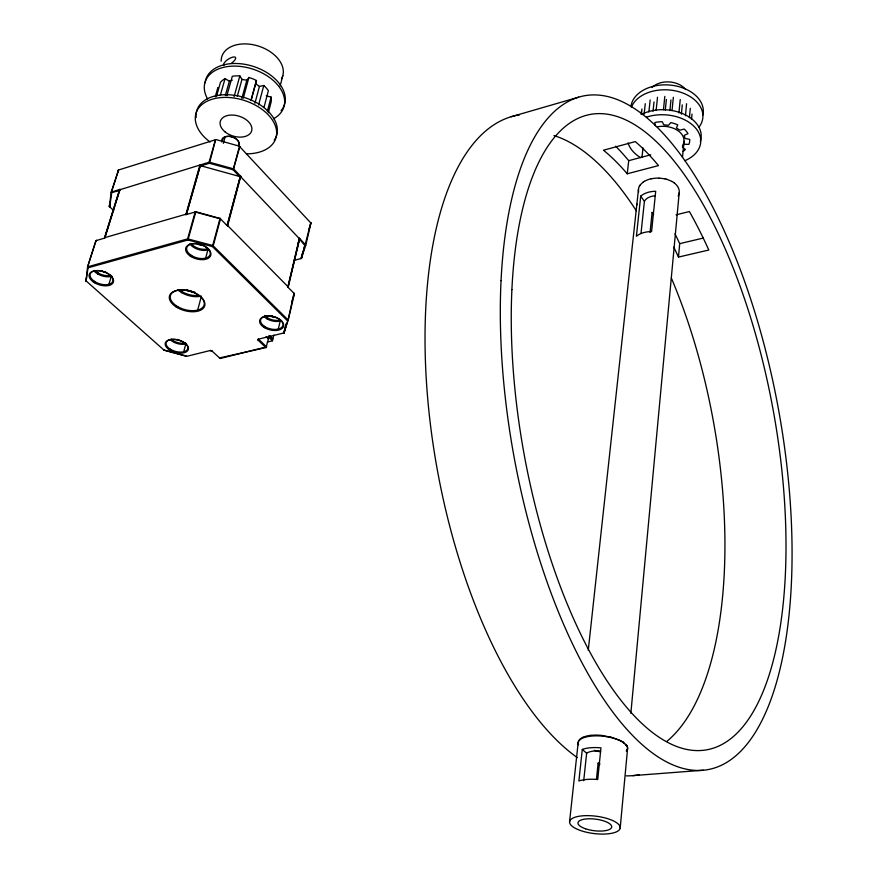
<?xml version="1.0" encoding="UTF-8"?>
<svg xmlns="http://www.w3.org/2000/svg" width="878" height="878" viewBox="0 0 878 878"><rect width="100%" height="100%" fill="white"/><g stroke="black" fill="none" stroke-linecap="round" stroke-linejoin="round"><path stroke-width="1.32" d="M120.045 189.352A1.328 1.163 -41.6 0 0 119.638 190.021L119.518 190.647L111.407 192.556L118.607 169.805L111.122 192.238L120.034 189.352L104.844 238.037L95.878 240.693L96.723 240.385L96.075 240.572L87.559 267L86.011 281.19L88.052 267.79L187.947 239.979L212.432 246.586L287.325 320.635L288.214 320.218L294.371 293.735L291.935 301.549M195.827 211.752L195.168 211.982L220.488 218.874L220.049 218.326M689.428 117.652L690.284 108.323M676.093 214.803L689.406 211.543A321.282 128.594 79.6 0 1 708.787 250.032L678.485 257.078L679.704 243.645A337.108 140.919 79.6 0 0 674.995 233.866M691.524 119.43L692.007 114.107M685.455 115.742L686.574 103.747M620.175 828.184A25.517 8.747 7.1 0 0 583.563 815.75A25.517 8.747 7.1 0 0 580.907 830.665A25.517 8.747 7.1 0 0 620.175 828.184L627.55 748.868M630.854 713.32L679.199 192.842M682.513 157.195L683.995 141.237M681.383 114.195L682.261 104.877M678.935 112.922L680.22 99.587M669.892 110.628L670.957 99.971M672.032 110.595L673.349 97.26M665.294 110.156L666.369 99.499M650.071 232.429L652.124 212.443A13.697 8.791 4.5 0 0 653.375 212.794M663.461 109.706L664.822 96.382M596.447 779.455L598.116 763.169A16.649 6.245 6.9 0 0 599.795 763.443M653.023 111.265L654.011 101.969M640.995 233.449L644.397 201.38L640.72 196.123A20.545 13.192 4.5 0 1 655.701 191.272L651.586 231.562A20.874 12.994 4.7 0 0 636.396 236.27L640.72 196.123M583.716 780.729L586.636 753.214L582.29 749.439L578.898 780.97A25.232 9.087 7 0 1 597.731 779.532L600.947 747.836A24.979 9.373 6.9 0 0 582.29 749.439M656.107 110.562L657.512 97.249M636.769 205.134L638.471 189.385M648.875 111.956L650.17 99.993M644.101 114.294L645.264 103.681M569.559 821.764L578.163 742.788M588.271 650.192L636.89 204.014M641.972 157.381L643.003 147.921M641.357 114.239L641.95 108.938M627.232 173.789A317.902 132.688 79.6 0 0 603.493 150.215L635.277 141.599A321.282 128.594 79.6 0 1 658.478 165.602L627.232 173.789L628.725 160.674A337.108 140.919 79.6 0 0 615.643 146.187M268.405 339.073C269.414 336.054 264.662 351.332 266.583 346.876L258.483 339.149L284.044 332.916L288.116 319.899L283.693 333.267L286.019 323.839M109.662 206.824L111.693 193.028L111.166 192.139L109.399 206.835L110.079 203.861M117.652 172.867L118.289 170.08L216.043 139.58L239.935 146.352L233.274 169.805L209.381 163.253L201.062 165.832A1.383 1.076 14.9 0 1 200.338 165.459L186.377 214.111L104.537 237.708L119.474 189.857L209.271 162.178L233.581 168.85L240.77 176.324L227.545 226.019L220.027 218.435L195.849 211.73M268.503 339.029L266.089 336.669M95.812 240.824L87.548 267.044L88.063 267.845L87.811 266.791L187.683 238.86L212.893 245.555L288.072 319.921L294.02 293.12L294.371 293.691L287.808 287.062L299.398 238.212L305.785 245.149L310.944 223.067L308.683 230.365M211.62 350.695L212.037 351.156A1.493 0.79 14.6 0 0 209.996 350.618L211.587 350.662L220.191 358.509L266.583 346.876M220.038 218.37L212.443 246.509L213.233 245.774L220.488 218.874M239.957 146.648L239.453 146.363L233.142 169.827L239.343 176.423A1.372 1.076 16.3 0 0 240.155 176.456L240.77 176.324M302.877 251.997L301.363 258.472L305.785 245.192L304.973 245.588L310.79 222.551L310.944 223.111L239.453 146.363M286.019 324.915L284.187 332.751L283.309 333.168M302.877 253.051L301.516 258.45L293.713 260.437M303.481 250.471L304.392 246.619M288.039 286.985L299.42 238.992A1.317 1.097 74.2 0 0 299.387 238.223M278.293 329.074L280.181 321.118M267.274 342.047L272.487 340.818L272.838 339.314L268.931 335.528M273.837 335.122L272.948 338.864L270.018 336.022M280.148 85.934L282.815 75.651M268.317 112.768L271.017 102.452A27.624 17.911 17.7 0 0 271.093 97.085L266.232 95.823M267.362 111.308L271.093 97.085M263.938 107.555L268.383 90.719A27.624 17.911 17.7 0 0 263.784 85.495L259.46 86.395L255.531 83.728L256.475 80.524A27.624 17.911 17.7 0 0 248.924 77.494L246.839 80.249L241.867 98.391M267.022 318.835L267.614 317.957M265.09 326.835L264.541 327.648M258.604 104.943L263.784 85.495M227.534 226.019A1.394 1.141 74.7 0 0 227.15 225.295L240.287 176.423M197.671 310.11L201.435 296.084M186.476 356.051L163.67 350.015L186.586 356.369L210.599 350.421M254.938 103.231L259.46 86.395M250.976 100.575L255.531 83.728M251.218 99.982L256.475 80.524M183.7 351.771L185.796 344M205.65 258.11L207.856 249.978M243.25 98.259L248.924 77.494M299.42 238.992L304.918 245.577L300.88 258.593M237.312 96.24L241.966 79.393L239.848 75.903A27.624 17.911 17.7 0 0 232.308 76.287L226.853 95.724M234.086 96.657L239.848 75.903M223.363 143.301L225.174 136.77M258.834 339.457L258.088 340.214L265.935 347.589L219.489 357.928L220.499 358.191M225.383 95.34L229.388 81.127L232.319 80.15M195.201 211.894L187.64 238.871L187.947 239.979L195.827 211.839L185.818 214.682L199.899 165.02M215.45 139.778L209.107 162.21L209.425 163.264L215.571 139.767M185.818 214.682A1.383 1.185 -44.5 0 1 186.52 214.254L200.349 165.448M220.268 95.515L225.031 78.702L229.388 81.127M215.264 96.778L217.832 87.756A27.624 17.911 17.7 0 0 217.612 90.028M216.438 96.525L220.477 82.323A27.624 17.911 17.7 0 1 225.031 78.702M170.903 349.609L170.376 350.399M191.755 255.75L191.152 256.639M181.625 292.659L182.218 291.77M177.751 306.663L177.158 307.552M108.894 284.351L111.319 276.405M298.092 243.316L299.244 239.595M104.701 237.861L119.638 190.021M86.56 277.788L85.726 280.631L86.307 281.212M110.31 202.203L109.124 206.198L113.723 210.643M97.941 274.09L98.534 273.19M95.472 282.068L94.923 282.903M639.327 186.356L639.974 185.247M579.074 740.373L579.809 739.517M643.058 182.174L644.441 181.285M583.409 737.224L585.033 736.609M511.215 116.719L578.635 97.184M628.725 160.674L650.752 154.813M651.081 178.783L649.303 179.244A20.754 12.435 2.1 0 0 644.496 181.329M679.704 243.645L703.311 238.059M590.839 735.38L592.957 735.193A25.264 10.854 8.8 0 1 600.047 735.27L602.527 735.501M632.797 775.636L703.344 770.225M241.966 79.393L246.839 80.249M665.03 178.794L666.863 179.266M609.804 736.84L612.043 737.443M201.062 165.832L239.343 176.423M164.153 350.256L85.923 280.751M623.38 742.481L622.667 742.009L624.631 743.425M626.42 750.514A25.308 8.934 8 0 0 627.627 748.1L627.474 747.178A25.199 8.879 10.2 0 0 626.749 745.762L623.018 742.261A24.88 9.471 6.9 0 0 593.846 735.907A24.88 9.471 6.9 0 0 578.35 744.412M598.116 763.169L599.806 764.628M258.417 339.095L258.45 339.127A1.515 0.823 13.9 0 0 258.088 340.214M268.569 337.042L272.487 340.818M626.091 744.818L625.652 744.346L626.804 745.762M652.124 212.443L653.561 214.506M626.475 745.29L626.662 745.565A24.88 9.471 6.9 0 1 626.354 751.118M655.306 125.752L654.845 122.536A25.671 17.275 4 0 1 662.231 121.702L663.801 124.797L668.432 125.28L670.847 122.591A25.671 17.275 4 0 1 677.783 124.917L676.411 127.947L679.868 130.174L684.214 129.066A25.671 17.275 4 0 1 687.968 133.621L684.203 135.421L685.147 138.504L689.724 139.372A25.671 17.275 4 0 1 688.901 144.365L684.225 144.266L682.338 147.021L685.389 149.479A25.671 17.275 4 0 1 683.095 151.378M644.397 201.38A13.697 8.791 4.5 0 1 654.856 195.816M673.766 247.157A317.902 132.688 79.6 0 1 678.485 257.089M600.618 751.842A16.583 6.322 6.9 0 1 594.307 750.339M553.974 135.563A316.234 134.663 79.6 0 1 636.418 210.95M671.374 278.117A316.234 134.663 79.6 0 1 666.797 741.427M640.051 185.269A20.798 12.731 3.3 0 1 643.179 182.24M639.371 186.366A20.787 12.972 6 0 0 638.427 190.021A19.81 12.38 8.1 0 0 638.657 191.953M651.114 178.849A20.743 12.435 2.1 0 1 656.974 178.124A19.843 12.04 2.3 0 1 659.027 178.08M659.027 178.201A20.798 12.841 2.3 0 1 664.964 178.936M666.786 179.397A20.809 13.455 1.6 0 1 671.922 181.505M672.021 181.439A19.865 13.192 0.3 0 1 674.216 182.876M674.194 182.887A20.776 13.85 0 0 1 677.015 185.675L677.849 186.849A20.776 13.916 -0.4 0 1 679.199 190.789A19.854 13.28 0.3 0 1 679.243 192.161A20.82 13.927 1.3 0 1 678.156 196.101M639.162 774.758A335.341 143.015 79.6 0 1 626.277 775.856M577.252 757.582A335.341 143.015 79.6 0 1 427.893 400.675A335.341 143.015 79.6 0 1 519.491 114.864M584.957 736.565A25.275 10.942 8.9 0 1 590.762 735.314M579.678 739.485A25.319 10.646 7.9 0 1 583.201 737.125M578.207 743.282A25.297 10.349 5.7 0 1 578.953 740.352M578.525 744.807A24.112 9.845 3.9 0 1 578.163 743.282M620.329 740.604A25.199 8.989 10 0 1 622.765 741.998M618.397 739.726A24.156 8.681 9.9 0 1 620.263 740.615M611.889 737.564A25.319 9.307 9.5 0 1 618.156 739.803M602.538 735.731A25.319 10.053 8.8 0 1 609.65 737.037M657.194 126.86A20.029 13.477 4 0 1 678.442 131.02A20.029 13.477 4 0 1 682.524 145.627M646.449 117.136A36.733 24.716 4 0 1 695.31 127.716A36.733 24.716 4 0 1 684.917 160.685M640.622 157.634A36.733 24.716 4 0 1 628.088 142.884M641.225 114.557A36.656 24.749 4 0 1 683.677 114.085A36.656 24.749 4 0 1 700.337 141.237M586.636 753.214A16.649 6.245 6.9 0 1 600.08 750.975M641.456 112.658A25.396 17.417 3.8 0 1 641.412 111.385M631.095 105.569A36.294 24.935 3.8 0 1 672.109 85.298A36.294 24.935 3.8 0 1 702.894 114.985M631.359 107.401A36.371 24.902 3.8 0 1 679.331 91.85A36.371 24.902 3.8 0 1 698.987 127.178M652.069 87.493A19.678 13.653 3.7 0 1 685.696 89.556M223.956 65.532A7.09 2.557 -33.3 0 1 227.413 59.792A7.09 2.557 -33.3 0 1 235.304 57.235A7.09 2.557 -33.3 0 1 231.715 63.018M221.179 61.219A31.959 21.171 18.1 0 1 257.419 45.777A31.959 21.171 18.1 0 1 281.454 78.91M196.156 117.553A41.782 26.538 17.4 0 1 243.294 97.206A41.782 26.538 17.4 0 1 274.221 140.195M210.094 141.995A41.826 26.516 17.4 0 1 210.555 99.763A41.826 26.516 17.4 0 1 272.312 119.891A41.826 26.516 17.4 0 1 246.433 153.837M207.592 98.973A41.31 26.801 17.7 0 1 223.681 67.299A41.31 26.801 17.7 0 1 275.758 82.839A41.31 26.801 17.7 0 1 273.662 118.695M205.145 82.817A41.266 26.823 17.8 0 1 255.838 67.266A41.266 26.823 17.8 0 1 281.081 110.672M186.52 214.254A1.416 1.119 14.2 0 1 187.354 214.298M226.414 224.911A1.405 1.119 15.7 0 1 227.15 225.295M272.498 315.839A4.774 2.667 13.9 0 1 272.158 315.707M105.722 272.081A4.939 2.7 17.6 0 1 101.409 270.797M178.64 339.731A4.653 2.48 15.3 0 1 177.685 339.402M203.257 245.379A5.059 2.919 16.2 0 1 197.32 243.711M200.36 296.325A17.428 9.691 15.8 0 1 177.894 289.927M111.956 276.208A11.842 6.475 17.6 0 1 93.858 270.676M111.023 275.352A11.052 6.047 17.6 0 1 95.658 271.05M209.238 249.484A12.149 7.002 16.2 0 1 189.9 243.788M208.295 248.65A11.337 6.541 16.2 0 1 191.13 243.601M281.487 320.711A11.48 6.398 13.9 0 1 264.168 316.574M280.521 319.91A10.712 5.97 13.9 0 1 264.629 315.465M275.055 317.397A5.542 3.095 13.9 0 1 270.018 315.707M186.443 343.825A11.184 5.937 15.3 0 1 169.992 339.49M185.631 342.98A10.426 5.542 15.3 0 1 171.155 339.171M199.032 295.447A16.649 9.263 15.8 0 1 179.529 289.916M194.707 291.935A10.448 5.817 15.8 0 1 186.959 290.245M191.964 291.595A10.229 5.685 15.8 0 1 186.981 290.08M222.474 140.787A8.429 5.268 17.2 0 1 231.814 136.759A8.429 5.268 17.2 0 1 238.355 145.166M221.728 141.885A9.153 5.729 17.2 0 1 231.035 136.672A9.153 5.729 17.2 0 1 239.035 145.704M191.81 291.287A9.68 5.389 15.8 0 1 187.662 290.08M238.366 145.43A1.877 1.032 -43.2 0 1 238.728 145.386M299.628 238.937L288.214 286.941L227.325 225.251L240.363 176.39L299.628 238.937M511.896 289.619A322.994 126.476 79.6 0 0 705.78 749.977A322.994 126.476 79.6 0 0 728.553 256.661A322.994 126.476 79.6 0 0 511.896 289.619M501.053 280.653A342.53 134.334 79.6 0 0 706.351 769.874A342.53 134.334 79.6 0 0 731.517 247.53A342.53 134.334 79.6 0 0 501.053 280.653M585.516 828.788A17.011 5.828 7.1 0 0 611.714 827.142A17.011 5.828 7.1 0 0 587.338 818.845A17.011 5.828 7.1 0 0 585.516 828.788M225.086 131.887A16.364 10.371 17.4 0 0 251.492 131.316A16.364 10.371 17.4 0 0 231.397 115.051A16.364 10.371 17.4 0 0 225.086 131.887M175.765 306.685A18.306 10.053 15.7 0 0 204.684 305.95A18.306 10.053 15.7 0 0 180.846 290.036A18.306 10.053 15.7 0 0 175.765 306.685M93.233 281.86A12.676 6.881 17.5 0 0 113.339 282.244A12.676 6.881 17.5 0 0 97.359 270.676A12.676 6.881 17.5 0 0 93.233 281.86M190.208 256.036A13.005 7.441 16.2 0 0 210.764 255.322A13.005 7.441 16.2 0 0 193.873 243.667A13.005 7.441 16.2 0 0 190.208 256.036M169.476 349.894A11.963 6.311 15.3 0 0 188.331 349.51A11.963 6.311 15.3 0 0 172.637 339.424A11.963 6.311 15.3 0 0 169.476 349.894M263.63 327.121A12.281 6.794 13.8 0 0 283.418 326.66A12.281 6.794 13.8 0 0 267.856 316.069A12.281 6.794 13.8 0 0 263.63 327.121M176.423 305.829A17.516 9.625 15.7 0 0 204.102 305.127A17.516 9.625 15.7 0 0 181.274 289.883A17.516 9.625 15.7 0 0 176.423 305.829M93.935 281.026A11.886 6.453 17.5 0 0 112.779 281.377A11.886 6.453 17.5 0 0 97.798 270.545A11.886 6.453 17.5 0 0 93.935 281.026M190.888 255.136A12.182 6.98 16.2 0 0 210.16 254.466A12.182 6.98 16.2 0 0 194.323 243.546A12.182 6.98 16.2 0 0 190.888 255.136M264.289 326.276A11.513 6.365 13.8 0 0 282.837 325.837A11.513 6.365 13.8 0 0 268.24 315.915A11.513 6.365 13.8 0 0 264.289 326.276M170.102 349.071A11.216 5.916 15.3 0 0 187.771 348.72A11.216 5.916 15.3 0 0 173.065 339.259A11.216 5.916 15.3 0 0 170.102 349.071"/></g></svg>
